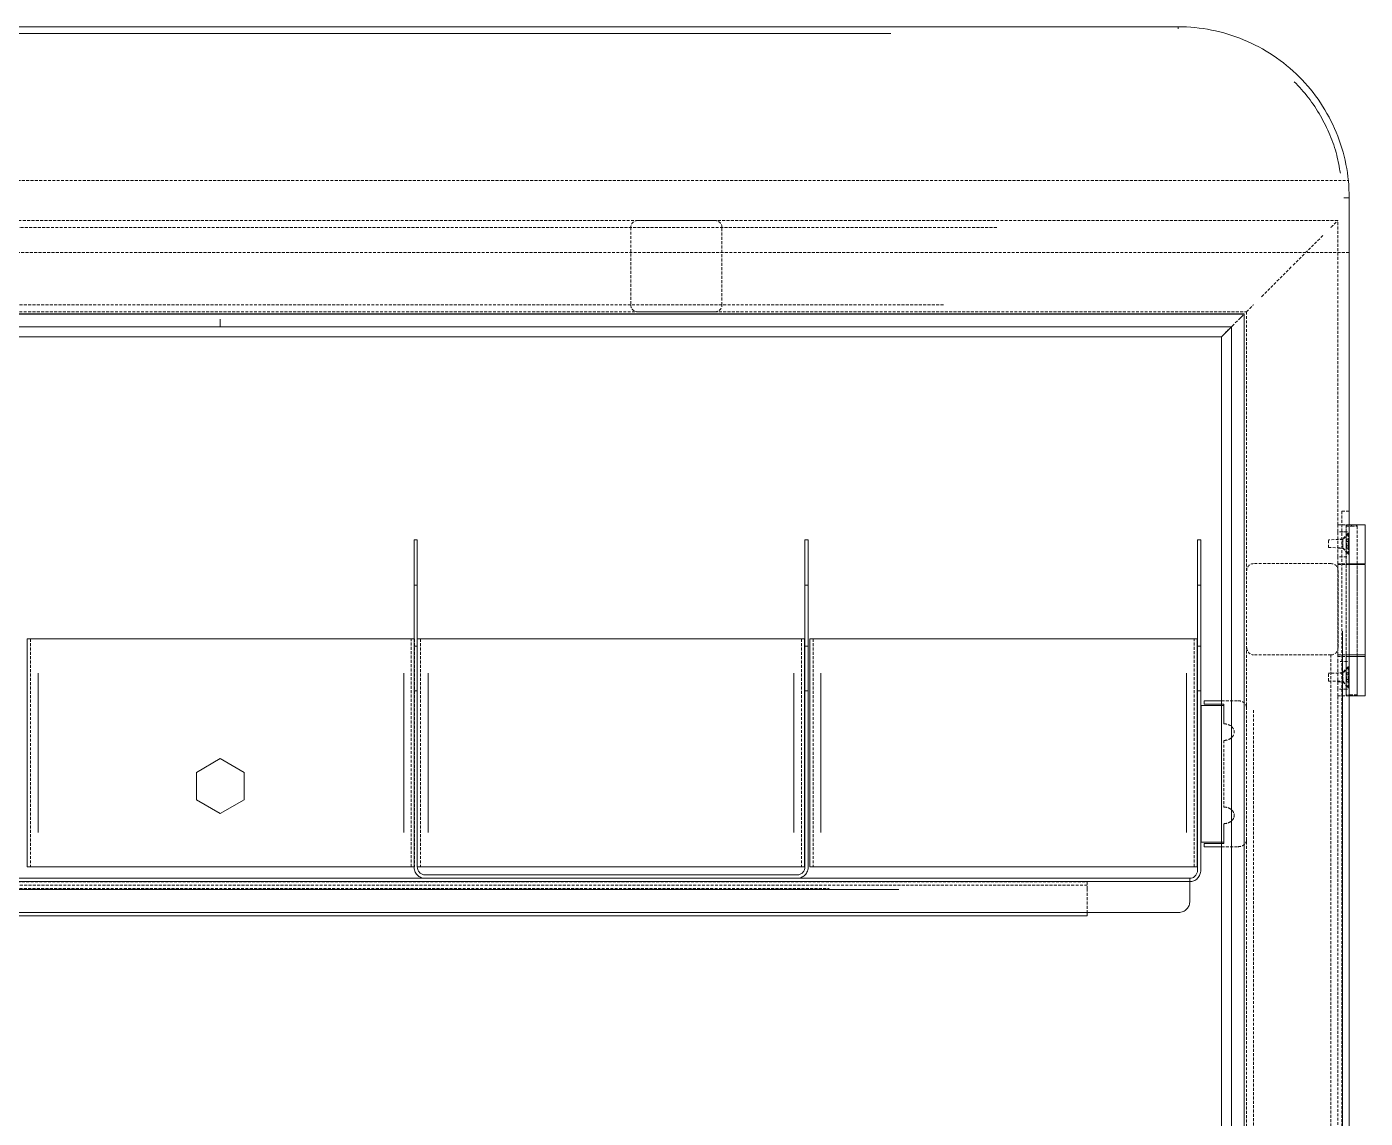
# Model space of a CAD drawing. Header units: millimetres. Extents: x 1242 to 5715, y 197 to 5386.
# Drawn here: x 3282 to 3869, y 3375 to 3854 of the extents above; entities that cross this region are included whole.
import ezdxf

# ---------------------------------------------------------------- set-up
doc = ezdxf.new("R2010")
doc.units = ezdxf.units.MM
doc.linetypes.add('HIDDEN', pattern=[1.905, 1.27, -0.635])

msp = doc.modelspace()

# ---------------------------------------------------------------- linework, layer by layer
at = {"color": 7, "linetype": 'Continuous', "lineweight": 15}
for p, q in [((2946.48, 3854.03), (3786.48, 3854.03)), ((3861.48, 3779.03), (3861.48, 2512.03)), ((2917.48, 3728.04), (3815.48, 3728.04)), ((3366.48, 3728.02), (2917.5, 3728.02)), ((3815.46, 3728.02), (3366.48, 3728.02)), ((3815.46, 2555.05), (3815.46, 3728.02)), ((3815.48, 3728.04), (3815.48, 2555.03)), ((3366.48, 3722.44), (2923.08, 3722.44)), ((3809.88, 3722.44), (3366.48, 3722.44)), ((3809.88, 3722.44), (3805.49, 3718.05)), ((3809.88, 2560.63), (3809.88, 3722.44)), ((2927.47, 3718.05), (3805.49, 3718.05)), ((2927.47, 3718.05), (3805.49, 3718.05)), ((3805.49, 3718.05), (3805.49, 2565.02)), ((3805.49, 3718.05), (3805.49, 2565.02)), ((3805.49, 3718.05), (3805.49, 3718.05)), ((3861.48, 3635.51), (3861.51, 3635.51)), ((3861.51, 3635.51), (3861.51, 3632.51)), ((3861.51, 3635.51), (3868.51, 3635.51)), ((3868.51, 3618.49), (3868.51, 3635.51)), ((3451.46, 3629.04), (3452.89, 3629.04)), ((3451.46, 3629.04), (3451.46, 3582.35)), ((3452.89, 3582.35), (3452.89, 3629.04)), ((3622.85, 3629.04), (3624.28, 3629.04)), ((3622.85, 3582.35), (3622.85, 3629.04)), ((3624.28, 3629.04), (3624.28, 3582.35)), ((3794.95, 3629.04), (3796.39, 3629.04)), ((3794.95, 3582.35), (3794.95, 3629.04)), ((3796.39, 3629.04), (3796.39, 3582.35)), ((3861.51, 3632.51), (3861.51, 3621.49)), ((3861.51, 3621.49), (3861.51, 3618.49)), ((3861.51, 3618.49), (3861.48, 3618.49)), ((3868.51, 3618.49), (3861.51, 3618.49)), ((3864.9, 3618.22), (3864.9, 3618.49)), ((3868.51, 3577.8), (3868.51, 3618.22)), ((3281.8, 3585.54), (3281.8, 3485.54)), ((3286.58, 3585.54), (3446.92, 3585.54)), ((3451.46, 3562.78), (3451.46, 3582.35)), ((3452.89, 3582.35), (3452.89, 3562.78)), ((3457.58, 3585.54), (3617.92, 3585.54)), ((3622.7, 3485.54), (3622.7, 3585.54)), ((3622.85, 3562.78), (3622.85, 3582.35)), ((3624.28, 3582.35), (3624.28, 3562.78)), ((3624.99, 3585.54), (3624.99, 3485.54)), ((3629.77, 3585.54), (3790.11, 3585.54)), ((3794.89, 3585.54), (3794.89, 3485.54)), ((3796.39, 3582.35), (3796.39, 3562.78)), ((3861.48, 3578.54), (3861.51, 3578.54)), ((3868.51, 3577.8), (3861.48, 3577.8)), ((3861.51, 3578.54), (3861.51, 3575.54)), ((3861.51, 3578.54), (3868.51, 3578.54)), ((3861.51, 3575.54), (3861.51, 3563.51)), ((3868.51, 3560.51), (3868.51, 3578.54)), ((3451.46, 3485.54), (3451.46, 3562.78)), ((3452.89, 3562.78), (3452.89, 3485.54)), ((3622.85, 3562.78), (3622.85, 3485.54)), ((3624.28, 3485.54), (3624.28, 3562.78)), ((3794.95, 3562.78), (3794.95, 3484.04)), ((3796.39, 3484.04), (3796.39, 3562.78)), ((3861.51, 3563.51), (3861.51, 3560.51)), ((3796.51, 3556.38), (3796.51, 3496.38)), ((3805.49, 3556.38), (3796.51, 3556.38)), ((3797.94, 3558.38), (3797.94, 3556.94)), ((3797.94, 3558.38), (3805.49, 3558.38)), ((3805.49, 3556.94), (3797.94, 3556.94)), ((3861.51, 3560.51), (3861.48, 3560.51)), ((3868.51, 3560.51), (3861.51, 3560.51)), ((3356.04, 3526.96), (3366.48, 3532.99)), ((3366.48, 3532.99), (3376.93, 3526.96)), ((3356.04, 3514.9), (3356.04, 3526.96)), ((3376.93, 3526.96), (3376.93, 3514.9)), ((3366.48, 3508.87), (3356.04, 3514.9)), ((3376.93, 3514.9), (3366.48, 3508.87)), ((3796.51, 3496.38), (3805.49, 3496.38)), ((3797.94, 3494.38), (3797.94, 3495.81)), ((3805.49, 3495.81), (3797.94, 3495.81)), ((3797.94, 3494.38), (3805.49, 3494.38)), ((2941.35, 3480.54), (3791.61, 3480.54)), ((3791.61, 3480.54), (2941.35, 3480.54)), ((3446.92, 3485.54), (3286.58, 3485.54)), ((3619.51, 3482.04), (3456.24, 3482.04)), ((3456.24, 3480.54), (3619.51, 3480.54)), ((3617.92, 3485.54), (3457.58, 3485.54)), ((3790.11, 3485.54), (3629.77, 3485.54)), ((3791.61, 3480.54), (3791.61, 3475.54)), ((3791.61, 3475.54), (3791.61, 3470.54)), ((2946.2, 3465.54), (3786.77, 3465.54)), ((2991.9, 3464.02), (3746.63, 3464.02)), ((3746.63, 3465.54), (3746.63, 3464.02))]:
    msp.add_line(p, q, dxfattribs=at)
at = {"color": 8, "linetype": 'Continuous', "lineweight": 15}
for p, q in [((3660.48, 3851.03), (3072.48, 3851.03)), ((3786.48, 3853.99), (3786.48, 3853.15)), ((3859.18, 3779.03), (3861.25, 3779.03)), ((3815, 3727.55), (3813.27, 3725.83)), ((3861.5, 3632.51), (3861.49, 3632.51)), ((3861.49, 3621.49), (3861.5, 3621.49)), ((3858.48, 2702.08), (3858.48, 3588.98)), ((3451.68, 3582.35), (3452.68, 3582.35)), ((3623.06, 3582.35), (3624.07, 3582.35)), ((3795.17, 3582.35), (3796.17, 3582.35)), ((3861.5, 3575.54), (3861.49, 3575.54)), ((3286.58, 3570.54), (3286.58, 3500.54)), ((3446.92, 3570.54), (3446.92, 3500.54)), ((3457.58, 3500.54), (3457.58, 3570.54)), ((3617.92, 3500.54), (3617.92, 3570.54)), ((3629.77, 3570.54), (3629.77, 3500.54)), ((3790.11, 3570.54), (3790.11, 3500.54)), ((3452.68, 3562.78), (3451.68, 3562.78)), ((3624.07, 3562.78), (3623.06, 3562.78)), ((3796.17, 3562.78), (3795.17, 3562.78)), ((3861.49, 3563.51), (3861.5, 3563.51)), ((3664.07, 3475.54), (3068.89, 3475.54))]:
    msp.add_line(p, q, dxfattribs=at)
at = {"color": 7, "linetype": 'HIDDEN', "lineweight": 0}
for p, q in [((2871.87, 3786.65), (3861.09, 3786.65)), ((3856.48, 3769.04), (2876.48, 3769.04)), ((3583.48, 3769.03), (3549.48, 3769.03)), ((3856.48, 3635.57), (3856.48, 3769.04)), ((3025.58, 3766.04), (3707.38, 3766.04)), ((3546.48, 3766.03), (3546.48, 3732.03)), ((3586.48, 3732.03), (3586.48, 3766.03)), ((3849.88, 3762.43), (3836.48, 3749.04)), ((3849.88, 3762.43), (3836.48, 3749.04)), ((3849.88, 3762.43), (3836.48, 3749.04)), ((3861.48, 3754.98), (2871.48, 3754.98)), ((3823.09, 3735.64), (3836.48, 3749.04)), ((3823.09, 3735.64), (3836.48, 3749.04)), ((3823.09, 3735.64), (3836.48, 3749.04)), ((2916.48, 3729.04), (3816.48, 3729.04)), ((3683.58, 3732.04), (3049.38, 3732.04)), ((3583.48, 3729.03), (3549.48, 3729.03)), ((3805.49, 3718.05), (3809.88, 3722.44)), ((3811.55, 3724.1), (3813.27, 3725.83)), ((3805.49, 3718.05), (3805.49, 3718.05)), ((3858.27, 3641.57), (3861.48, 3641.57)), ((3858.27, 3641.57), (3858.27, 2733.8)), ((3856.51, 3635.51), (3861.48, 3635.51)), ((3856.51, 3632.51), (3856.51, 3635.51)), ((3860.62, 3635.51), (3860.11, 3635.01)), ((3860.12, 3635.51), (3860.12, 3618.49)), ((3860.12, 3635.15), (3860.12, 3560.88)), ((3862.51, 3635.01), (3862.09, 3635.01)), ((3862.51, 3635.07), (3862.51, 3635.46)), ((3862.51, 3635.46), (3862.51, 3635.06)), ((3863.02, 3635.01), (3862.51, 3635.01)), ((3864.9, 3635.01), (3864.4, 3635.51)), ((3864.9, 3618.49), (3864.9, 3635.51)), ((3864.9, 3618.49), (3864.9, 3635.01)), ((3858.74, 3629.09), (3852.36, 3629.03)), ((3852.36, 3625.57), (3852.36, 3629.03)), ((3856.48, 3621.54), (3856.48, 3632.46)), ((3856.51, 3621.49), (3856.51, 3632.51)), ((3858.65, 3629.29), (3856.51, 3629.27)), ((3860.74, 3632.51), (3857.25, 3632.51)), ((3857.26, 3632.51), (3860.76, 3632.51)), ((3861.02, 3631.92), (3858.65, 3629.29)), ((3858.65, 3629.29), (3858.65, 3625.32)), ((3861.11, 3631.72), (3858.74, 3629.09)), ((3858.74, 3629.09), (3858.74, 3625.51)), ((3860.25, 3628.3), (3860.25, 3629.3)), ((3861.49, 3629.3), (3860.25, 3629.3)), ((3860.25, 3626.31), (3860.25, 3628.3)), ((3860.25, 3628.3), (3861.49, 3628.3)), ((3861.02, 3622.69), (3861.02, 3631.92)), ((3861.51, 3631.92), (3861.02, 3631.92)), ((3861.11, 3631.72), (3861.11, 3622.89)), ((3861.49, 3631.72), (3861.11, 3631.72)), ((3861.49, 3631.72), (3861.49, 3627.3)), ((3861.49, 3627.3), (3861.49, 3622.89)), ((3852.36, 3625.57), (3858.74, 3625.51)), ((3856.51, 3625.34), (3858.65, 3625.32)), ((3856.51, 3618.49), (3856.51, 3621.49)), ((3857.25, 3621.49), (3860.74, 3621.49)), ((3858.65, 3625.32), (3861.02, 3622.69)), ((3858.74, 3625.51), (3861.11, 3622.89)), ((3860.25, 3625.32), (3860.25, 3626.31)), ((3861.49, 3626.31), (3860.25, 3626.31)), ((3861.49, 3625.32), (3860.25, 3625.32)), ((3861.02, 3622.69), (3861.51, 3622.69)), ((3861.11, 3622.89), (3861.49, 3622.89)), ((3853.58, 3618.54), (3819.58, 3618.54)), ((3856.48, 3578.39), (3856.48, 3618.44)), ((3856.51, 3618.22), (3856.51, 3618.49)), ((3861.48, 3618.49), (3856.51, 3618.49)), ((3856.51, 3578.54), (3856.51, 3618.22)), ((3856.51, 3618.22), (3861.48, 3618.22)), ((3856.58, 3615.54), (3856.58, 3581.54)), ((3860.12, 3618.22), (3860.12, 3577.8)), ((3861.51, 3618.22), (3861.51, 3618.49)), ((3861.51, 3618.22), (3861.51, 3578.54)), ((3864.9, 3561.01), (3864.9, 3618.22)), ((3864.9, 3577.8), (3864.9, 3618.22)), ((3451.68, 3609.04), (3452.68, 3609.04)), ((3623.06, 3609.04), (3624.07, 3609.04)), ((3795.17, 3609.04), (3796.17, 3609.04)), ((3283.23, 3585.54), (3283.23, 3485.54)), ((3450.26, 3485.54), (3450.26, 3585.54)), ((3451.7, 3585.54), (3451.7, 3485.54)), ((3452.8, 3485.54), (3452.8, 3585.54)), ((3454.24, 3585.54), (3454.24, 3485.54)), ((3621.27, 3585.54), (3621.27, 3485.54)), ((3626.43, 3585.54), (3626.43, 3485.54)), ((3793.46, 3485.54), (3793.46, 3585.54)), ((3853.58, 3578.54), (3819.58, 3578.54)), ((3853.48, 3578.69), (3853.48, 2704.38)), ((3856.48, 3563.57), (3856.48, 3576.65)), ((3856.51, 3575.54), (3856.51, 3578.54)), ((3856.51, 3578.54), (3861.48, 3578.54)), ((3856.51, 3563.51), (3856.51, 3575.54)), ((3860.74, 3575.54), (3857.25, 3575.54)), ((3860.12, 3578.54), (3860.12, 3560.51)), ((3864.9, 3560.51), (3864.9, 3578.54)), ((3286.58, 3500.54), (3286.58, 3570.54)), ((3446.92, 3500.54), (3446.92, 3570.54)), ((3457.58, 3570.54), (3457.58, 3500.54)), ((3617.92, 3500.54), (3617.92, 3570.54)), ((3629.77, 3500.54), (3629.77, 3570.54)), ((3790.11, 3500.54), (3790.11, 3570.54)), ((3858.74, 3570.51), (3852.36, 3570.45)), ((3852.36, 3566.99), (3852.36, 3570.45)), ((3858.65, 3570.71), (3856.51, 3570.69)), ((3861.02, 3573.33), (3858.65, 3570.71)), ((3858.65, 3570.71), (3858.65, 3566.73)), ((3861.11, 3573.13), (3858.74, 3570.51)), ((3858.74, 3570.51), (3858.74, 3566.93)), ((3860.25, 3569.71), (3860.25, 3570.71)), ((3860.25, 3570.71), (3861.49, 3570.71)), ((3860.25, 3569.71), (3861.49, 3569.71)), ((3860.25, 3567.72), (3860.25, 3569.71)), ((3861.02, 3564.1), (3861.02, 3573.33)), ((3861.51, 3573.33), (3861.02, 3573.33)), ((3861.11, 3573.13), (3861.11, 3564.3)), ((3861.49, 3573.13), (3861.11, 3573.13)), ((3861.49, 3573.13), (3861.49, 3568.72)), ((3861.49, 3568.72), (3861.49, 3564.3)), ((3852.36, 3566.99), (3858.74, 3566.93)), ((3856.51, 3566.75), (3858.65, 3566.73)), ((3856.51, 3560.51), (3856.51, 3563.51)), ((3857.25, 3563.51), (3860.74, 3563.51)), ((3860.76, 3563.51), (3857.26, 3563.51)), ((3858.65, 3566.73), (3861.02, 3564.1)), ((3858.74, 3566.93), (3861.11, 3564.3)), ((3860.25, 3566.73), (3860.25, 3567.72)), ((3861.49, 3567.72), (3860.25, 3567.72)), ((3860.25, 3566.73), (3861.49, 3566.73)), ((3861.02, 3564.1), (3861.51, 3564.1)), ((3861.11, 3564.3), (3861.49, 3564.3)), ((3805.49, 3558.38), (3812.74, 3558.38)), ((3806.5, 3556.94), (3805.49, 3556.94)), ((3806.5, 3556.38), (3805.49, 3556.38)), ((3806.5, 3556.94), (3806.5, 3548.29)), ((3806.5, 3556.38), (3806.5, 3548.29)), ((3856.48, 2720.8), (3856.48, 3560.46)), ((3861.48, 3560.51), (3856.51, 3560.51)), ((3860.11, 3561.02), (3860.62, 3560.51)), ((3862.01, 3561.01), (3862.51, 3561.01)), ((3862.51, 3561.01), (3862.95, 3561.01)), ((3862.51, 3560.96), (3862.51, 3560.56)), ((3862.51, 3560.56), (3862.51, 3560.96)), ((3864.4, 3560.51), (3864.9, 3561.02)), ((3819.48, 2728.18), (3819.48, 3554.89)), ((3806.5, 3540.99), (3806.5, 3511.77)), ((3806.5, 3504.47), (3806.5, 3495.81)), ((3806.5, 3496.38), (3806.5, 3504.47)), ((3805.49, 3496.38), (3806.5, 3496.38)), ((3806.5, 3495.81), (3805.49, 3495.81)), ((3805.49, 3494.38), (3812.74, 3494.38)), ((3451.7, 3485.54), (3451.46, 3485.54)), ((3452.89, 3485.54), (3452.8, 3485.54)), ((3791.61, 3479.04), (2941.35, 3479.04)), ((2941.35, 3479.04), (3791.61, 3479.04)), ((2991.9, 3479.02), (3746.63, 3479.02)), ((3746.63, 3477.52), (2991.9, 3477.52)), ((3664.07, 3475.54), (3068.89, 3475.54)), ((3105.11, 3476.02), (3633.42, 3476.02)), ((3746.63, 3479.02), (3746.63, 3476.02)), ((3746.63, 3476.02), (3746.63, 3465.54))]:
    msp.add_line(p, q, dxfattribs=at)
at = {"color": 7, "linetype": 'HIDDEN', "lineweight": 0, "flags": 128}
for points in [[(3856.48, 3769.04), (3856.48, 3769.04)], [(3856.48, 3769.04), (3856.48, 3769.04)], [(3856.48, 3769.04), (3856.48, 3769.04)], [(3816.48, 3729.04), (3816.48, 3729.04)], [(3816.48, 3729.04), (3816.48, 3729.04)], [(3816.48, 3729.04), (3816.48, 3729.04)], [(3861.48, 3577.8), (3860.45, 3577.8), (3859.15, 3577.8), (3858.05, 3577.8), (3857.21, 3577.8), (3856.69, 3577.8), (3856.51, 3577.8)]]:
    msp.add_lwpolyline(points, dxfattribs=at)
at = {"color": 7, "linetype": 'Continuous', "lineweight": 15, "flags": 128}
for points in [[(3861.48, 3618.22), (3861.87, 3618.22), (3863.33, 3618.22), (3864.74, 3618.22), (3866.02, 3618.22), (3867.09, 3618.22), (3867.89, 3618.22), (3868.37, 3618.22), (3868.51, 3618.22)], [(3794.95, 3562.78), (3794.95, 3565.5), (3794.95, 3568.17), (3794.95, 3570.74), (3794.95, 3573.16), (3794.95, 3575.39), (3794.95, 3577.38), (3794.95, 3579.11), (3794.95, 3580.53), (3794.95, 3581.62), (3794.95, 3582.35)]]:
    msp.add_lwpolyline(points, dxfattribs=at)
at = {"color": 7, "linetype": 'HIDDEN', "lineweight": 0}
for centre, start, end in [((3549.48, 3766.03), 90, 180), ((3583.48, 3766.03), 0, 90), ((3549.48, 3732.03), 180, 270), ((3583.48, 3732.03), 270, 360), ((3819.58, 3615.54), 90, 180), ((3853.58, 3615.54), 0, 90), ((3819.58, 3581.54), 180, 270), ((3853.58, 3581.54), 270, 360)]:
    msp.add_arc(centre, 3, start, end, dxfattribs=at)
at = {"color": 7, "linetype": 'Continuous', "lineweight": 15}
for points, knots in [([(3861.48, 3779.03), (3861.49, 3788.85), (3859.53, 3798.67), (3852.02, 3816.8), (3840.9, 3833.45), (3824.25, 3844.57), (3806.12, 3852.09), (3796.3, 3854.04), (3786.48, 3854.03)], [0, 0, 0, 0, 0.25, 0.25, 0.5, 0.75, 0.75, 1, 1, 1, 1]), ([(3811.08, 3723.64), (3811.05, 3723.61), (3810.99, 3723.54), (3810.89, 3723.45), (3810.79, 3723.34), (3810.65, 3723.2), (3810.48, 3723.04), (3810.3, 3722.85), (3810.14, 3722.69), (3810.02, 3722.58), (3809.95, 3722.51), (3809.91, 3722.47), (3809.89, 3722.44), (3809.89, 3722.44), (3809.88, 3722.44)], [0, 0, 0, 0, 0.055363, 0.121838, 0.174858, 0.250118, 0.387977, 0.500093, 0.634121, 0.749909, 0.81618, 0.879776, 0.940939, 1, 1, 1, 1]), ([(3281.8, 3585.54), (3281.8, 3585.54), (3281.9, 3585.54), (3282.25, 3585.54), (3282.4, 3585.54), (3282.76, 3585.54), (3282.97, 3585.54), (3283.43, 3585.54), (3283.69, 3585.54), (3284.24, 3585.54), (3284.52, 3585.54), (3285.41, 3585.54), (3286.01, 3585.54), (3286.58, 3585.54)], [0, 0, 0, 0, 0.25, 0.25, 0.375, 0.375, 0.5, 0.5, 0.625, 0.625, 0.75, 0.75, 1, 1, 1, 1]), ([(3446.92, 3585.54), (3447.44, 3585.54), (3448.48, 3585.54), (3449.86, 3585.54), (3450.94, 3585.54), (3451.29, 3585.54), (3451.46, 3585.54)], [0, 0, 0, 0, 0.2518972, 0.5036222, 0.7604666, 1, 1, 1, 1]), ([(3452.8, 3585.54), (3452.8, 3585.54), (3452.91, 3585.54), (3453.26, 3585.54), (3453.4, 3585.54), (3453.76, 3585.54), (3453.97, 3585.54), (3454.44, 3585.54), (3454.69, 3585.54), (3455.24, 3585.54), (3455.53, 3585.54), (3456.41, 3585.54), (3457.02, 3585.54), (3457.58, 3585.54)], [0, 0, 0, 0, 0.25, 0.25, 0.375, 0.375, 0.5, 0.5, 0.625, 0.625, 0.75, 0.75, 1, 1, 1, 1]), ([(3617.92, 3585.54), (3618.49, 3585.54), (3619.1, 3585.54), (3619.98, 3585.54), (3620.27, 3585.54), (3620.81, 3585.54), (3621.07, 3585.54), (3621.54, 3585.54), (3621.74, 3585.54), (3622.1, 3585.54), (3622.25, 3585.54), (3622.6, 3585.54), (3622.7, 3585.54), (3622.7, 3585.54)], [0, 0, 0, 0, 0.25, 0.25, 0.375, 0.375, 0.5, 0.5, 0.625, 0.625, 0.75, 0.75, 1, 1, 1, 1]), ([(3624.99, 3585.54), (3624.99, 3585.54), (3625.1, 3585.54), (3625.45, 3585.54), (3625.59, 3585.54), (3625.95, 3585.54), (3626.16, 3585.54), (3626.63, 3585.54), (3626.88, 3585.54), (3627.43, 3585.54), (3627.72, 3585.54), (3628.6, 3585.54), (3629.21, 3585.54), (3629.77, 3585.54)], [0, 0, 0, 0, 0.25, 0.25, 0.375, 0.375, 0.5, 0.5, 0.625, 0.625, 0.75, 0.75, 1, 1, 1, 1]), ([(3790.11, 3585.54), (3790.68, 3585.54), (3791.28, 3585.54), (3792.17, 3585.54), (3792.46, 3585.54), (3793, 3585.54), (3793.26, 3585.54), (3793.73, 3585.54), (3793.93, 3585.54), (3794.29, 3585.54), (3794.44, 3585.54), (3794.79, 3585.54), (3794.89, 3585.54), (3794.89, 3585.54)], [0, 0, 0, 0, 0.25, 0.25, 0.375, 0.375, 0.5, 0.5, 0.625, 0.625, 0.75, 0.75, 1, 1, 1, 1]), ([(3286.58, 3485.54), (3286.01, 3485.54), (3285.41, 3485.54), (3284.52, 3485.54), (3284.24, 3485.54), (3283.69, 3485.54), (3283.43, 3485.54), (3282.97, 3485.54), (3282.76, 3485.54), (3282.4, 3485.54), (3282.25, 3485.54), (3281.9, 3485.54), (3281.8, 3485.54), (3281.8, 3485.54)], [0, 0, 0, 0, 0.25, 0.25, 0.375, 0.375, 0.5, 0.5, 0.625, 0.625, 0.75, 0.75, 1, 1, 1, 1]), ([(3451.46, 3485.54), (3451.45, 3485.54), (3451.35, 3485.54), (3450.62, 3485.54), (3449.36, 3485.54), (3448.02, 3485.54), (3447.2, 3485.54), (3446.92, 3485.54)], [0, 0, 0, 0, 0.050655, 0.330702, 0.60413, 0.865407, 1, 1, 1, 1]), ([(3451.46, 3485.54), (3451.46, 3484.95), (3451.56, 3484.31), (3451.91, 3483.39), (3452.06, 3483.09), (3452.42, 3482.51), (3452.63, 3482.24), (3453.09, 3481.76), (3453.35, 3481.54), (3453.9, 3481.16), (3454.18, 3481.01), (3455.07, 3480.64), (3455.67, 3480.54), (3456.24, 3480.54)], [0, 0, 0, 0, 0.25, 0.25, 0.375, 0.375, 0.5, 0.5, 0.625, 0.625, 0.75, 0.75, 1, 1, 1, 1]), ([(3457.58, 3485.54), (3457.06, 3485.54), (3456.03, 3485.54), (3454.63, 3485.54), (3453.56, 3485.54), (3452.98, 3485.54), (3452.91, 3485.54), (3452.89, 3485.54)], [0, 0, 0, 0, 0.223143, 0.446134, 0.673659, 0.910845, 1, 1, 1, 1]), ([(3452.89, 3485.54), (3452.89, 3485.12), (3452.96, 3484.68), (3453.29, 3483.82), (3453.55, 3483.4), (3454.2, 3482.72), (3454.59, 3482.45), (3455.42, 3482.11), (3455.84, 3482.04), (3456.24, 3482.04)], [0, 0, 0, 0, 0.25, 0.25, 0.5, 0.5, 0.75, 0.75, 1, 1, 1, 1]), ([(3622.7, 3485.54), (3622.7, 3485.54), (3622.6, 3485.54), (3622.25, 3485.54), (3622.1, 3485.54), (3621.74, 3485.54), (3621.54, 3485.54), (3621.07, 3485.54), (3620.81, 3485.54), (3620.27, 3485.54), (3619.98, 3485.54), (3619.1, 3485.54), (3618.49, 3485.54), (3617.92, 3485.54)], [0, 0, 0, 0, 0.25, 0.25, 0.375, 0.375, 0.5, 0.5, 0.625, 0.625, 0.75, 0.75, 1, 1, 1, 1]), ([(3622.85, 3485.54), (3622.85, 3485.12), (3622.78, 3484.68), (3622.45, 3483.82), (3622.2, 3483.4), (3621.54, 3482.72), (3621.15, 3482.45), (3620.32, 3482.11), (3619.9, 3482.04), (3619.51, 3482.04)], [0, 0, 0, 0, 0.25, 0.25, 0.5, 0.5, 0.75, 0.75, 1, 1, 1, 1]), ([(3619.51, 3480.54), (3620.07, 3480.54), (3620.68, 3480.64), (3621.56, 3481.01), (3621.85, 3481.16), (3622.39, 3481.54), (3622.65, 3481.76), (3623.12, 3482.24), (3623.32, 3482.51), (3623.68, 3483.09), (3623.83, 3483.39), (3624.18, 3484.31), (3624.28, 3484.95), (3624.28, 3485.54)], [0, 0, 0, 0, 0.25, 0.25, 0.375, 0.375, 0.5, 0.5, 0.625, 0.625, 0.75, 0.75, 1, 1, 1, 1]), ([(3629.77, 3485.54), (3629.21, 3485.54), (3628.6, 3485.54), (3627.72, 3485.54), (3627.43, 3485.54), (3626.88, 3485.54), (3626.63, 3485.54), (3626.16, 3485.54), (3625.95, 3485.54), (3625.59, 3485.54), (3625.45, 3485.54), (3625.1, 3485.54), (3624.99, 3485.54), (3624.99, 3485.54)], [0, 0, 0, 0, 0.25, 0.25, 0.375, 0.375, 0.5, 0.5, 0.625, 0.625, 0.75, 0.75, 1, 1, 1, 1]), ([(3794.89, 3485.54), (3794.89, 3485.54), (3794.79, 3485.54), (3794.44, 3485.54), (3794.29, 3485.54), (3793.93, 3485.54), (3793.73, 3485.54), (3793.26, 3485.54), (3793, 3485.54), (3792.46, 3485.54), (3792.17, 3485.54), (3791.28, 3485.54), (3790.68, 3485.54), (3790.11, 3485.54)], [0, 0, 0, 0, 0.25, 0.25, 0.375, 0.375, 0.5, 0.5, 0.625, 0.625, 0.75, 0.75, 1, 1, 1, 1]), ([(3794.95, 3484.04), (3794.95, 3483.62), (3794.88, 3483.18), (3794.56, 3482.32), (3794.3, 3481.9), (3793.65, 3481.22), (3793.25, 3480.95), (3792.43, 3480.61), (3792, 3480.54), (3791.61, 3480.54)], [0, 0, 0, 0, 0.25, 0.25, 0.5, 0.5, 0.75, 0.75, 1, 1, 1, 1]), ([(3791.61, 3479.04), (3792.17, 3479.04), (3792.78, 3479.14), (3793.66, 3479.51), (3793.95, 3479.66), (3794.5, 3480.04), (3794.75, 3480.26), (3795.22, 3480.74), (3795.43, 3481.01), (3795.79, 3481.59), (3795.94, 3481.89), (3796.28, 3482.81), (3796.39, 3483.45), (3796.39, 3484.04)], [0, 0, 0, 0, 0.25, 0.25, 0.375, 0.375, 0.5, 0.5, 0.625, 0.625, 0.75, 0.75, 1, 1, 1, 1]), ([(3786.77, 3465.54), (3787.41, 3465.54), (3788.06, 3465.67), (3789.24, 3466.18), (3789.77, 3466.56), (3790.66, 3467.5), (3791.02, 3468.05), (3791.49, 3469.25), (3791.61, 3469.89), (3791.61, 3470.54)], [0, 0, 0, 0, 0.25, 0.25, 0.5, 0.5, 0.75, 0.75, 1, 1, 1, 1])]:
    msp.add_open_spline(points, degree=3, knots=knots, dxfattribs=at)
at = {"color": 8, "linetype": 'Continuous', "lineweight": 15}
for points, knots in [([(3857.6, 3789.79), (3857.14, 3792.43), (3856.15, 3798.17), (3853.18, 3806.67), (3849.01, 3815.12), (3843.8, 3823.03), (3839.53, 3827.64), (3837.4, 3829.95)], [0, 0, 0, 0, 0.175833, 0.381853, 0.587886, 0.793991, 1, 1, 1, 1]), ([(3366.48, 3722.69), (3366.48, 3722.7), (3366.48, 3722.78), (3366.48, 3723.05), (3366.48, 3723.49), (3366.48, 3724.12), (3366.48, 3724.91), (3366.48, 3725.53), (3366.48, 3725.84)], [0, 0, 0, 0, 0.016072, 0.15019, 0.277669, 0.438431, 0.719215, 1, 1, 1, 1])]:
    msp.add_open_spline(points, degree=3, knots=knots, dxfattribs=at)
at = {"color": 7, "linetype": 'HIDDEN', "lineweight": 0}
for points, knots in [([(3853.48, 3766.04), (3853.53, 3766.09), (3853.64, 3766.19), (3853.81, 3766.36), (3854.01, 3766.56), (3854.24, 3766.79), (3854.58, 3767.14), (3854.99, 3767.54), (3855.45, 3768), (3855.85, 3768.4), (3856.14, 3768.69), (3856.31, 3768.86), (3856.39, 3768.95), (3856.45, 3769), (3856.48, 3769.03), (3856.48, 3769.03), (3856.48, 3769.04)], [0, 0, 0, 0, 0.037055, 0.078706, 0.125053, 0.187198, 0.250099, 0.387029, 0.500046, 0.634064, 0.749831, 0.814019, 0.874888, 0.917375, 0.959044, 1, 1, 1, 1]), ([(3816.48, 3729.04), (3816.48, 3729.04), (3816.48, 3729.04), (3816.49, 3729.05), (3816.51, 3729.06), (3816.53, 3729.09), (3816.58, 3729.13), (3816.66, 3729.21), (3816.83, 3729.38), (3817.12, 3729.67), (3817.53, 3730.08), (3817.99, 3730.55), (3818.4, 3730.95), (3818.73, 3731.28), (3818.98, 3731.53), (3819.23, 3731.78), (3819.4, 3731.95), (3819.48, 3732.04)], [0, 0, 0, 0, 0.024499, 0.04924, 0.074247, 0.099543, 0.125149, 0.186007, 0.250202, 0.365957, 0.499979, 0.624941, 0.749917, 0.812815, 0.874961, 0.937589, 1, 1, 1, 1]), ([(3816.48, 3729.04), (3816.48, 3725.58), (3816.48, 3713.58), (3816.48, 3693.43), (3816.48, 3668.99), (3816.48, 3645.74), (3816.48, 3623.69), (3816.48, 3603.37), (3816.48, 3584.71), (3816.48, 3567.65), (3816.48, 3551.6), (3816.48, 3536.55), (3816.48, 3522.5), (3816.48, 3509.46), (3816.48, 3497.37), (3816.48, 3485.89), (3816.48, 3474.69), (3816.48, 3463.47), (3816.48, 3452.2), (3816.48, 3426.63), (3816.48, 3386.14), (3816.48, 3330.59), (3816.48, 3274.25), (3816.48, 3217.77), (3816.48, 3169.38), (3816.48, 3129.08), (3816.48, 3096.87), (3816.48, 3064.66), (3816.48, 3032.54), (3816.48, 3001.02), (3816.48, 2970.43), (3816.48, 2941.02), (3816.48, 2912.61), (3816.48, 2891.14), (3816.48, 2876.14), (3816.48, 2866.99), (3816.48, 2857.15), (3816.48, 2846.5), (3816.48, 2835.05), (3816.48, 2822.8), (3816.48, 2809.27), (3816.48, 2794.4), (3816.48, 2778.14), (3816.48, 2760.9), (3816.48, 2742.7), (3816.48, 2722.72), (3816.48, 2700.89), (3816.48, 2677.13), (3816.48, 2652.16), (3816.48, 2625.97), (3816.48, 2598.58), (3816.48, 2574.47), (3816.48, 2559.48), (3816.48, 2554.03)], [0, 0, 0, 0, 0.008825, 0.030644, 0.051445, 0.071229, 0.089994, 0.107741, 0.123116, 0.137635, 0.151298, 0.164106, 0.176059, 0.187157, 0.197399, 0.206939, 0.216446, 0.225997, 0.235593, 0.245232, 0.291271, 0.338976, 0.387048, 0.43512, 0.483193, 0.510603, 0.538013, 0.565422, 0.592832, 0.620021, 0.645903, 0.670934, 0.695114, 0.718443, 0.725737, 0.733429, 0.741806, 0.750866, 0.76061, 0.771037, 0.782148, 0.79516, 0.808999, 0.823666, 0.839159, 0.85548, 0.874672, 0.894895, 0.916147, 0.938431, 0.961744, 0.986088, 1, 1, 1, 1]), ([(3366.48, 3722.69), (3366.48, 3722.7), (3366.48, 3722.78), (3366.48, 3723.05), (3366.48, 3723.49), (3366.48, 3724.12), (3366.48, 3724.91), (3366.48, 3725.53), (3366.48, 3725.84)], [0, 0, 0, 0, 0.016072, 0.15019, 0.277669, 0.438431, 0.719215, 1, 1, 1, 1]), ([(3860.21, 3635.01), (3860.2, 3635.01), (3860.12, 3635.01), (3860.11, 3635.02), (3860.2, 3635.01), (3860.58, 3635.01), (3861.18, 3635.01), (3861.86, 3635.01), (3862.32, 3635.01), (3862.51, 3635.01)], [0, 0, 0, 0, 0.012718, 0.142827, 0.317961, 0.501955, 0.685932, 0.869898, 1, 1, 1, 1]), ([(3862.51, 3635.01), (3862.76, 3635.01), (3863.29, 3635.01), (3864, 3635.01), (3864.55, 3635.01), (3864.84, 3635.01), (3864.93, 3635.01), (3864.85, 3635.01), (3864.8, 3635.01)], [0, 0, 0, 0, 0.175884, 0.36056, 0.545282, 0.729974, 0.860551, 1, 1, 1, 1]), ([(3451.46, 3585.54), (3451.48, 3585.54), (3451.69, 3585.54), (3451.7, 3585.54), (3451.7, 3585.54)], [0, 0, 0, 0, 0.115932, 1, 1, 1, 1]), ([(3812.74, 3558.38), (3813.18, 3558.38), (3813.66, 3558.32), (3814.58, 3558.02), (3815.02, 3557.79), (3815.75, 3557.21), (3816.04, 3556.85), (3816.4, 3556.11), (3816.48, 3555.73), (3816.48, 3555.38)], [0, 0, 0, 0, 0.25, 0.25, 0.5, 0.5, 0.75, 0.75, 1, 1, 1, 1]), ([(3862.51, 3561.01), (3862.25, 3561.01), (3861.73, 3561.01), (3861.02, 3561.01), (3860.46, 3561.01), (3860.18, 3561.01), (3860.08, 3561.01), (3860.17, 3561.01), (3860.21, 3561.01)], [0, 0, 0, 0, 0.176544, 0.361953, 0.547418, 0.732855, 0.864014, 1, 1, 1, 1]), ([(3864.9, 3561.01), (3864.9, 3561.01), (3864.93, 3561.01), (3864.8, 3561.02), (3864.44, 3561.01), (3863.83, 3561.01), (3863.15, 3561.01), (3862.7, 3561.01), (3862.51, 3561.01)], [0, 0, 0, 0, 0.00004, 0.204403, 0.419047, 0.63367, 0.848278, 1, 1, 1, 1]), ([(3806.5, 3548.29), (3807.03, 3548.29), (3807.61, 3548.21), (3808.73, 3547.85), (3809.27, 3547.57), (3810.16, 3546.86), (3810.51, 3546.43), (3810.95, 3545.53), (3811.05, 3545.07), (3811.05, 3544.21), (3810.95, 3543.74), (3810.51, 3542.85), (3810.16, 3542.41), (3809.27, 3541.7), (3808.73, 3541.42), (3807.61, 3541.07), (3807.03, 3540.99), (3806.5, 3540.99)], [0, 0, 0, 0, 0.125, 0.125, 0.25, 0.25, 0.375, 0.375, 0.5, 0.5, 0.625, 0.625, 0.75, 0.75, 0.875, 0.875, 1, 1, 1, 1]), ([(3806.5, 3548.29), (3807.03, 3548.29), (3807.61, 3548.21), (3808.73, 3547.85), (3809.27, 3547.57), (3810.16, 3546.86), (3810.51, 3546.43), (3810.95, 3545.53), (3811.05, 3545.07), (3811.05, 3544.21), (3810.95, 3543.74), (3810.51, 3542.85), (3810.16, 3542.41), (3809.27, 3541.7), (3808.73, 3541.42), (3807.61, 3541.07), (3807.03, 3540.99), (3806.5, 3540.99)], [0, 0, 0, 0, 0.125, 0.125, 0.25, 0.25, 0.375, 0.375, 0.5, 0.5, 0.625, 0.625, 0.75, 0.75, 0.875, 0.875, 1, 1, 1, 1]), ([(3806.5, 3511.77), (3807.03, 3511.77), (3807.61, 3511.69), (3808.73, 3511.34), (3809.27, 3511.06), (3810.16, 3510.34), (3810.51, 3509.91), (3810.95, 3509.01), (3811.05, 3508.55), (3811.05, 3507.69), (3810.95, 3507.23), (3810.51, 3506.33), (3810.16, 3505.9), (3809.27, 3505.18), (3808.73, 3504.91), (3807.61, 3504.55), (3807.03, 3504.47), (3806.5, 3504.47)], [0, 0, 0, 0, 0.125, 0.125, 0.25, 0.25, 0.375, 0.375, 0.5, 0.5, 0.625, 0.625, 0.75, 0.75, 0.875, 0.875, 1, 1, 1, 1]), ([(3806.5, 3504.47), (3807.03, 3504.47), (3807.61, 3504.55), (3808.73, 3504.91), (3809.27, 3505.18), (3810.16, 3505.9), (3810.51, 3506.33), (3810.95, 3507.23), (3811.05, 3507.69), (3811.05, 3508.55), (3810.95, 3509.01), (3810.51, 3509.91), (3810.16, 3510.34), (3809.27, 3511.06), (3808.73, 3511.34), (3807.61, 3511.69), (3807.03, 3511.77), (3806.5, 3511.77)], [0, 0, 0, 0, 0.125, 0.125, 0.25, 0.25, 0.375, 0.375, 0.5, 0.5, 0.625, 0.625, 0.75, 0.75, 0.875, 0.875, 1, 1, 1, 1]), ([(3812.74, 3494.38), (3813.18, 3494.38), (3813.66, 3494.44), (3814.58, 3494.74), (3815.02, 3494.97), (3815.75, 3495.55), (3816.04, 3495.91), (3816.4, 3496.64), (3816.48, 3497.03), (3816.48, 3497.38)], [0, 0, 0, 0, 0.25, 0.25, 0.5, 0.5, 0.75, 0.75, 1, 1, 1, 1])]:
    msp.add_open_spline(points, degree=3, knots=knots, dxfattribs=at)

doc.saveas('drawing.dxf')
